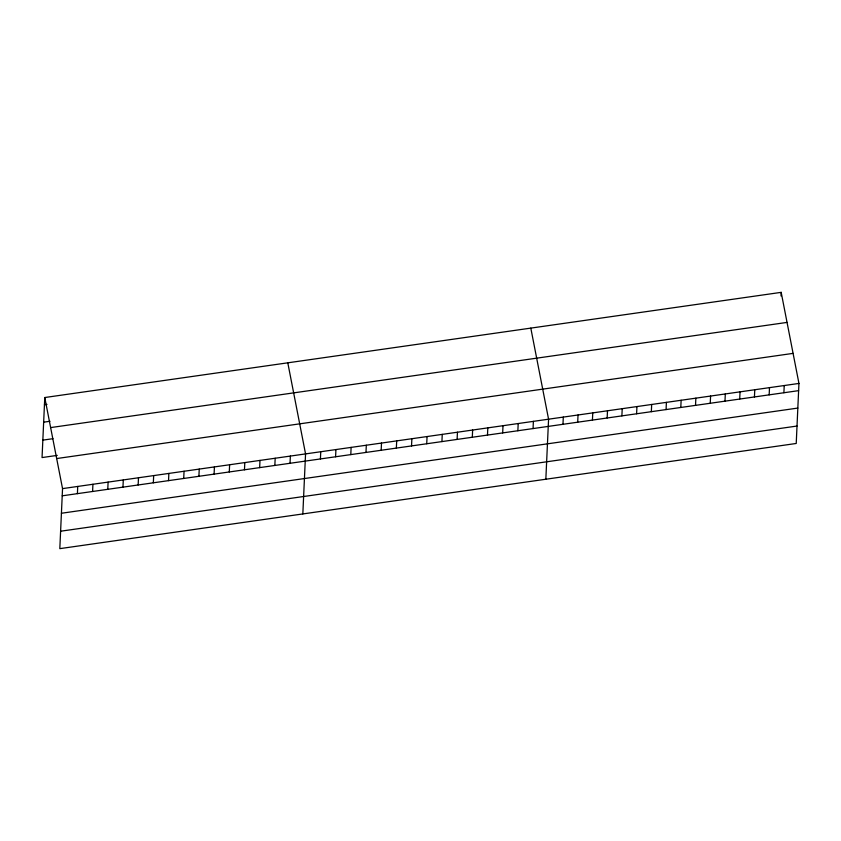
<?xml version="1.0" encoding="UTF-8"?>
<svg xmlns="http://www.w3.org/2000/svg" width="841" height="841" viewBox="0 0 841 841"><rect width="100%" height="100%" fill="white"/><g stroke="black" fill="none" stroke-linecap="round" stroke-linejoin="round"><path stroke-width="1.26" d="M44.773 397.53L62.539 488.61L59.816 548.647L796.227 443.47L798.95 383.433L781.184 292.353L44.773 397.53L42.05 457.567L57.241 455.391M77.404 493.656L77.729 486.445M92.594 491.48L92.92 484.279M107.774 489.315L108.1 482.103M122.965 487.149L123.291 479.938M138.155 484.973L138.481 477.772M153.346 482.808L153.672 475.596M168.536 480.642L168.862 473.43M183.716 478.466L184.042 471.254M198.907 476.3L199.233 469.089M214.098 474.135L214.423 466.923M229.288 471.959L229.614 464.747M244.479 469.793L244.805 462.582M259.659 467.628L259.985 460.416M274.849 465.451L275.175 458.24M290.04 463.286L290.366 456.074M302.834 513.946L305.556 453.909L287.79 362.818M320.421 458.944L320.747 451.733M335.601 456.779L335.927 449.567M350.792 454.603L351.118 447.401M365.982 452.437L366.308 445.225M381.173 450.271L381.499 443.06M396.363 448.095L396.689 440.894M411.543 445.93L411.869 438.718M426.734 443.764L427.06 436.553M441.924 441.588L442.25 434.377M457.115 439.423L457.441 432.211M472.306 437.257L472.631 430.045M487.486 435.081L487.812 427.869M502.676 432.915L503.002 425.704M517.867 430.75L518.193 423.538M533.057 428.574L533.383 421.362M545.841 479.233L548.574 419.196L530.808 328.116M562.976 424.306L563.302 417.094M577.704 422.203L578.03 414.991M592.432 420.101L592.758 412.889M607.16 417.988L607.486 410.786M621.888 415.885L622.214 408.684M636.616 413.783L636.942 406.571M651.344 411.68L651.67 404.468M666.072 409.578L666.398 402.366M680.8 407.475L681.126 400.263M695.528 405.373L695.854 398.161M710.256 403.27L710.582 396.058M724.984 401.168L725.31 393.956M739.712 399.065L740.038 391.853M754.44 396.952L754.766 389.751M769.168 394.85L769.494 387.648M781.026 295.958L781.184 292.353M783.896 392.747L784.222 385.535M44.447 404.742L46.98 404.374M43.658 422.171L49.987 421.267M50.639 427.585L787.05 322.408M42.838 440.127L52.972 438.687M56.673 458.555L793.084 353.378M62.539 488.61L798.95 383.433M62.213 495.822L798.624 390.645M61.425 513.252L797.836 408.074M60.605 531.218L797.016 426.04"/></g></svg>
